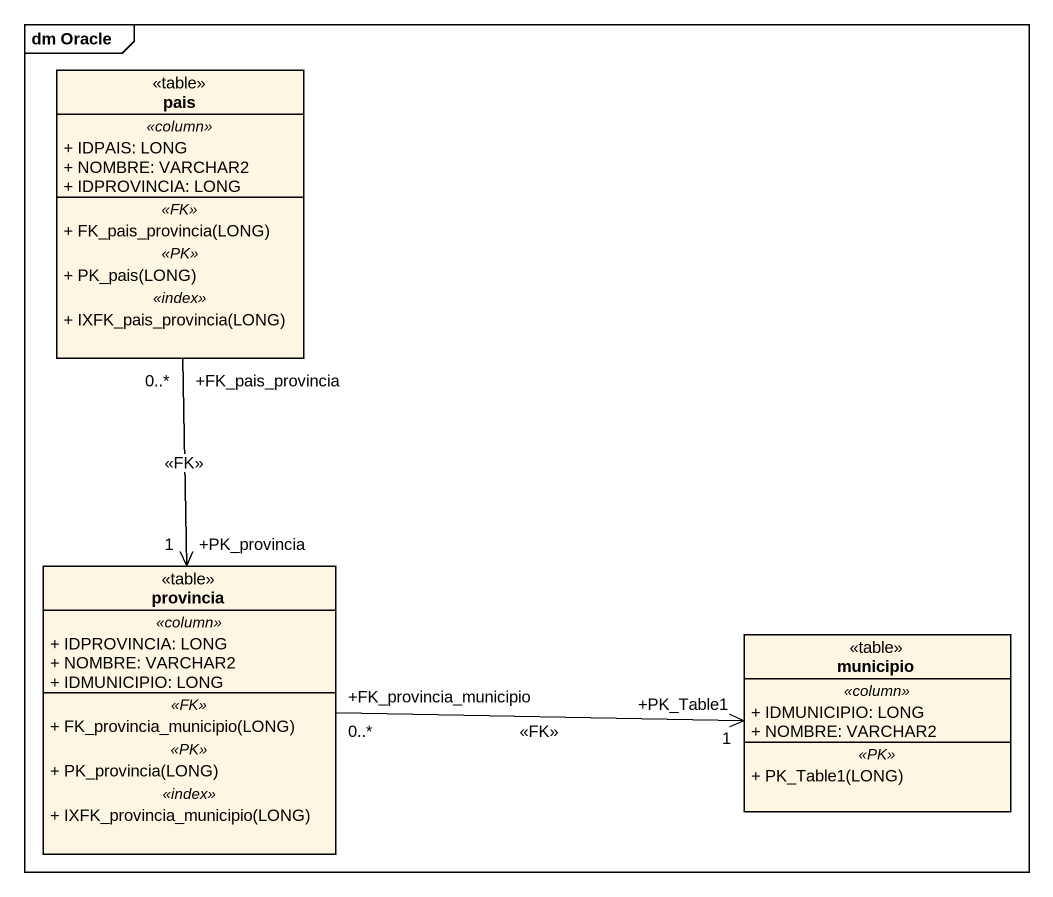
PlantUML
@startuml
mainframe dm Oracle
hide circle
hide empty members
skinparam classAttributeIconSize 0
class pais <<table>> {
  .. <<column>> ..
  + IDPAIS: LONG
  + NOMBRE: VARCHAR2
  + IDPROVINCIA: LONG
  .. <<FK>> ..
  + FK_pais_provincia(LONG)
  .. <<PK>> ..
  + PK_pais(LONG)
  .. <<index>> ..
  + IXFK_pais_provincia(LONG)
}
class provincia <<table>> {
  .. <<column>> ..
  + IDPROVINCIA: LONG
  + NOMBRE: VARCHAR2
  + IDMUNICIPIO: LONG
  .. <<FK>> ..
  + FK_provincia_municipio(LONG)
  .. <<PK>> ..
  + PK_provincia(LONG)
  .. <<index>> ..
  + IXFK_provincia_municipio(LONG)
}
class municipio <<table>> {
  .. <<column>> ..
  + IDMUNICIPIO: LONG
  + NOMBRE: VARCHAR2
  .. <<PK>> ..
  + PK_Table1(LONG)
}
pais "+FK_pais_provincia\n0..*" --> "+PK_provincia\n1" provincia : <<FK>>
provincia "+FK_provincia_municipio\n0..*" -right-> "+PK_Table1\n1" municipio : <<FK>>
@enduml
